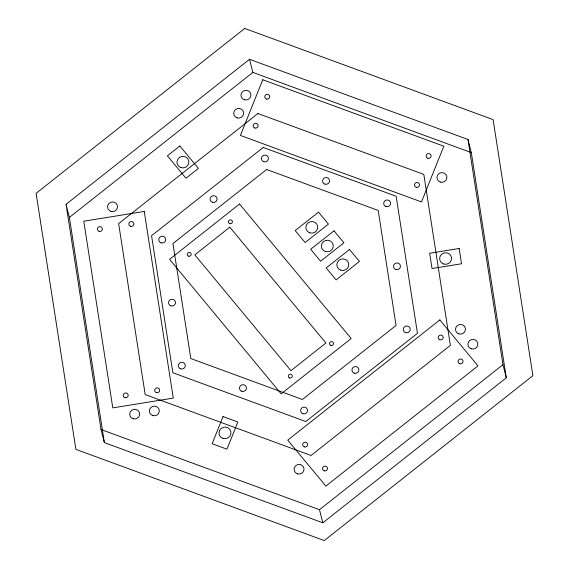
<?xml version="1.0" encoding="UTF-8"?>
<svg xmlns="http://www.w3.org/2000/svg" width="569" height="569" viewBox="0 0 569 569"><rect width="100%" height="100%" fill="white"/><g stroke="black" fill="none" stroke-linecap="round" stroke-linejoin="round"><path stroke-width="0.85" d="M66.04 204.321L249.514 59.304L467.974 139.483L471.317 152.599L506.303 377.795L322.829 522.811L104.369 442.632L101.026 429.517L66.04 204.321L69.382 217.436L104.369 442.632M69.382 217.436L252.856 72.419L471.317 152.599M101.026 429.517L319.486 509.696L502.96 364.679L467.974 139.483M502.96 364.679L506.303 377.795M249.514 59.304L252.856 72.419M319.486 509.696L322.829 522.811M262.75 79.752L240.41 135.458L421.494 201.917L443.834 146.212L262.75 79.752M223.034 416.572L212.13 443.749L226.946 449.183L237.842 422.013L223.034 416.572M244.72 28.45L36.103 193.332L75.89 449.382L324.28 540.55L532.897 375.668L493.11 119.618L244.72 28.45M179.832 145.984L167.393 155.814L185.999 178.232L198.439 168.396L179.832 145.984M257.935 113.523L118.629 223.624L145.195 394.601L311.065 455.477L450.371 345.376L423.805 174.399L257.935 113.523M263.205 147.463L151.56 235.708L172.848 372.745L305.795 421.537L417.44 333.292L396.152 196.255L263.205 147.463M266.633 169.498L172.94 243.553L190.807 358.555L302.367 399.502L396.06 325.447L378.193 210.445L266.633 169.498M239.542 204.036L169.569 259.35L281.186 393.833L351.165 338.527L239.542 204.036M229.798 227.202L194.811 254.862L290.93 370.668L325.916 343.015L229.798 227.202M318.512 212.152L295.183 230.587L305.105 242.543L328.434 224.101L318.512 212.152M334.01 230.829L310.688 249.265L320.61 261.221L343.932 242.785L334.01 230.829M349.515 249.507L326.186 267.942L336.108 279.898L359.437 261.463L349.515 249.507M439.83 319.927L287.743 440.136L325.881 486.082L477.967 365.881L439.83 319.927M144.263 211.448L83.778 221.206L112.783 407.873L173.261 398.115L144.263 211.448M459.162 248.497L429.659 253.262L432.027 268.525L461.53 263.767L459.162 248.497M229.748 223.589A1.992 1.927 -14.3 0 0 232.387 221.398A1.992 1.927 -14.3 0 0 229.151 220.295A1.992 1.927 -14.3 0 0 229.748 223.589M330.824 345.369A1.992 1.927 -14.3 0 0 333.47 343.178A1.992 1.927 -14.3 0 0 330.233 342.083A1.992 1.927 -14.3 0 0 330.824 345.369M289.614 377.944A1.992 1.927 -14.3 0 0 292.26 375.753A1.992 1.927 -14.3 0 0 289.024 374.651A1.992 1.927 -14.3 0 0 289.614 377.944M188.538 256.157A1.992 1.927 -14.3 0 0 191.177 253.966A1.992 1.927 -14.3 0 0 187.948 252.864A1.992 1.927 -14.3 0 0 188.538 256.157M304.323 446.893A2.489 2.411 -14.3 0 0 307.623 444.154A2.489 2.411 -14.3 0 0 303.576 442.774A2.489 2.411 -14.3 0 0 304.323 446.893M439.844 339.778A2.489 2.411 -14.3 0 0 443.144 337.04A2.489 2.411 -14.3 0 0 439.097 335.66A2.489 2.411 -14.3 0 0 439.844 339.778M324.166 470.798A2.489 2.411 -14.3 0 0 327.467 468.067A2.489 2.411 -14.3 0 0 323.42 466.687A2.489 2.411 -14.3 0 0 324.166 470.798M459.688 363.683A2.489 2.411 -14.3 0 0 462.988 360.952A2.489 2.411 -14.3 0 0 458.941 359.572A2.489 2.411 -14.3 0 0 459.688 363.683M297.331 473.821A4.979 4.829 -14.3 0 0 303.938 468.344A4.979 4.829 -14.3 0 0 295.844 465.591A4.979 4.829 -14.3 0 0 297.331 473.821M458.763 333.854A4.979 4.829 -14.3 0 0 465.371 328.377A4.979 4.829 -14.3 0 0 457.277 325.624A4.979 4.829 -14.3 0 0 458.763 333.854M471.168 348.797A4.979 4.829 -14.3 0 0 477.768 343.32A4.979 4.829 -14.3 0 0 469.681 340.568A4.979 4.829 -14.3 0 0 471.168 348.797M416.195 187.244A2.489 2.411 -14.3 0 0 419.431 184.427A2.489 2.411 -14.3 0 0 415.349 183.147A2.489 2.411 -14.3 0 0 416.195 187.244M254.827 128.018A2.489 2.411 -14.3 0 0 258.063 125.208A2.489 2.411 -14.3 0 0 253.987 123.921A2.489 2.411 -14.3 0 0 254.827 128.018M427.817 158.253A2.489 2.411 -14.3 0 0 431.053 155.444A2.489 2.411 -14.3 0 0 426.978 154.163A2.489 2.411 -14.3 0 0 427.817 158.253M266.456 99.034A2.489 2.411 -14.3 0 0 269.692 96.218A2.489 2.411 -14.3 0 0 265.609 94.938A2.489 2.411 -14.3 0 0 266.456 99.034M440.328 182.066A4.979 4.829 -14.3 0 0 446.8 176.447A4.979 4.829 -14.3 0 0 438.642 173.879A4.979 4.829 -14.3 0 0 440.328 182.066M237.095 117.868A4.979 4.829 -14.3 0 0 243.568 112.242A4.979 4.829 -14.3 0 0 235.41 109.675A4.979 4.829 -14.3 0 0 237.095 117.868M244.357 99.753A4.979 4.829 -14.3 0 0 250.829 94.127A4.979 4.829 -14.3 0 0 242.671 91.559A4.979 4.829 -14.3 0 0 244.357 99.753M130.593 226.27A2.489 2.411 -14.3 0 0 133.758 223.389A2.489 2.411 -14.3 0 0 129.647 222.202A2.489 2.411 -14.3 0 0 130.593 226.27M156.439 392.61A2.489 2.411 -14.3 0 0 159.605 389.722A2.489 2.411 -14.3 0 0 155.493 388.535A2.489 2.411 -14.3 0 0 156.439 392.61M99.127 231.348A2.489 2.411 -14.3 0 0 102.292 228.461A2.489 2.411 -14.3 0 0 98.181 227.273A2.489 2.411 -14.3 0 0 99.127 231.348M124.967 397.688A2.489 2.411 -14.3 0 0 128.139 394.801A2.489 2.411 -14.3 0 0 124.028 393.613A2.489 2.411 -14.3 0 0 124.967 397.688M111.055 211.426A4.979 4.829 -14.3 0 0 117.392 205.651A4.979 4.829 -14.3 0 0 109.17 203.275A4.979 4.829 -14.3 0 0 111.055 211.426M152.862 415.59A4.979 4.829 -14.3 0 0 159.192 409.815A4.979 4.829 -14.3 0 0 150.97 407.44A4.979 4.829 -14.3 0 0 152.862 415.59M133.189 418.763A4.979 4.829 -14.3 0 0 139.526 412.994A4.979 4.829 -14.3 0 0 131.304 410.619A4.979 4.829 -14.3 0 0 133.189 418.763M324.849 184.114A3.485 3.378 -14.3 0 0 329.472 180.281A3.485 3.378 -14.3 0 0 323.811 178.353A3.485 3.378 -14.3 0 0 324.849 184.114M385.974 206.547A3.485 3.378 -14.3 0 0 390.597 202.713A3.485 3.378 -14.3 0 0 384.936 200.786A3.485 3.378 -14.3 0 0 385.974 206.547M405.555 332.566A3.485 3.378 -14.3 0 0 410.178 328.733A3.485 3.378 -14.3 0 0 404.516 326.805A3.485 3.378 -14.3 0 0 405.555 332.566M395.768 269.557A3.485 3.378 -14.3 0 0 400.391 265.723A3.485 3.378 -14.3 0 0 394.73 263.796A3.485 3.378 -14.3 0 0 395.768 269.557M354.224 373.143A3.485 3.378 -14.3 0 0 358.847 369.309A3.485 3.378 -14.3 0 0 353.178 367.382A3.485 3.378 -14.3 0 0 354.224 373.143M302.886 413.72A3.485 3.378 -14.3 0 0 307.509 409.886A3.485 3.378 -14.3 0 0 301.847 407.959A3.485 3.378 -14.3 0 0 302.886 413.72M241.761 391.28A3.485 3.378 -14.3 0 0 246.384 387.453A3.485 3.378 -14.3 0 0 240.723 385.519A3.485 3.378 -14.3 0 0 241.761 391.28M180.636 368.847A3.485 3.378 -14.3 0 0 185.259 365.014A3.485 3.378 -14.3 0 0 179.591 363.086A3.485 3.378 -14.3 0 0 180.636 368.847M170.842 305.838A3.485 3.378 -14.3 0 0 175.465 302.004A3.485 3.378 -14.3 0 0 169.804 300.076A3.485 3.378 -14.3 0 0 170.842 305.838M161.055 242.828A3.485 3.378 -14.3 0 0 165.679 238.994A3.485 3.378 -14.3 0 0 160.017 237.067A3.485 3.378 -14.3 0 0 161.055 242.828M212.393 202.251A3.485 3.378 -14.3 0 0 217.009 198.425A3.485 3.378 -14.3 0 0 211.348 196.49A3.485 3.378 -14.3 0 0 212.393 202.251M263.724 161.681A3.485 3.378 -14.3 0 0 268.348 157.848A3.485 3.378 -14.3 0 0 262.686 155.92A3.485 3.378 -14.3 0 0 263.724 161.681M180.871 167.585A5.982 5.79 -14.3 0 0 188.794 161.02A5.982 5.79 -14.3 0 0 179.086 157.713A5.982 5.79 -14.3 0 0 180.871 167.585M443.55 263.995A5.982 5.79 -14.3 0 0 451.473 257.423A5.982 5.79 -14.3 0 0 441.764 254.123A5.982 5.79 -14.3 0 0 443.55 263.995M222.941 438.365A5.982 5.79 -14.3 0 0 230.865 431.793A5.982 5.79 -14.3 0 0 221.156 428.485A5.982 5.79 -14.3 0 0 222.941 438.365M340.767 270.183A5.982 5.79 -14.3 0 0 348.69 263.618A5.982 5.79 -14.3 0 0 338.982 260.31A5.982 5.79 -14.3 0 0 340.767 270.183M309.764 232.828A5.982 5.79 -14.3 0 0 317.687 226.256A5.982 5.79 -14.3 0 0 307.978 222.948A5.982 5.79 -14.3 0 0 309.764 232.828M325.262 251.505A5.982 5.79 -14.3 0 0 333.185 244.933A5.982 5.79 -14.3 0 0 323.477 241.633A5.982 5.79 -14.3 0 0 325.262 251.505"/></g></svg>
